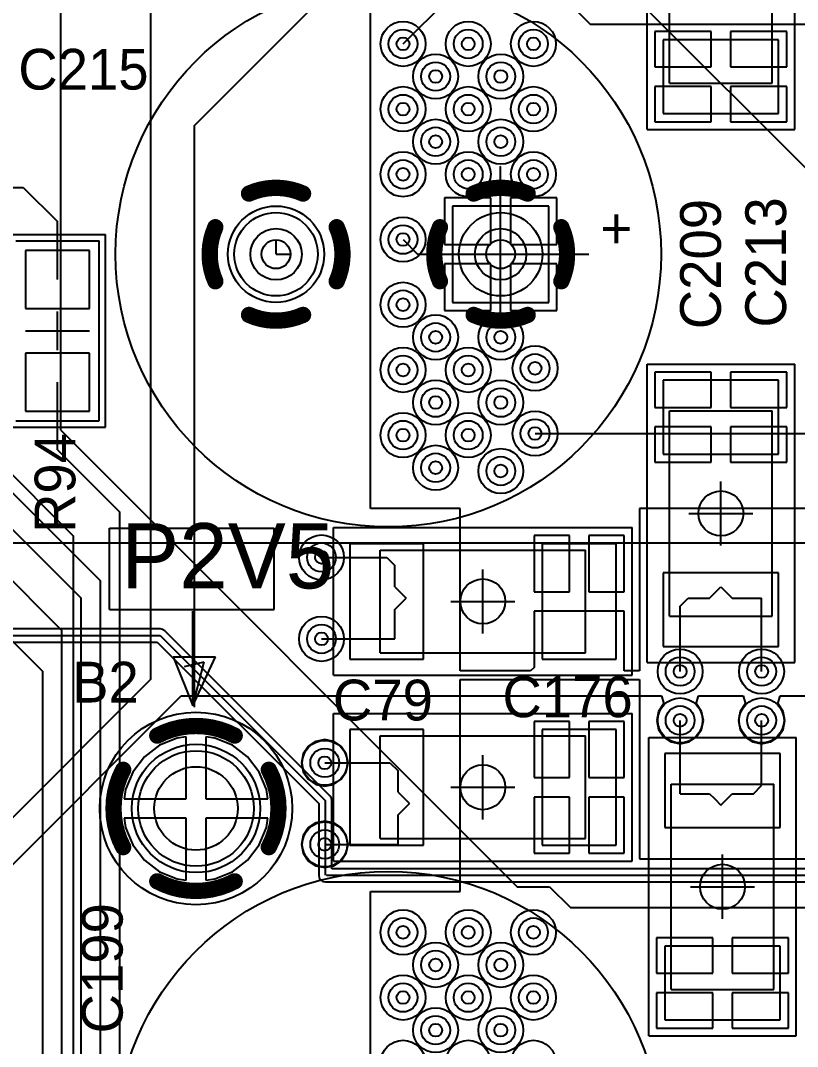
# Model space of a CAD drawing. Extents: x 28 to 300, y 18 to 330.
# Drawn here: x 204.05 to 216.16, y 137 to 152.99 of the extents above; entities that cross this region are included whole.
import ezdxf

# ---------------------------------------------------------------- set-up
doc = ezdxf.new("R2010")
doc.units = 0
for name, color, linetype in [('BOTTOMLAYER', 5, 'CONTINUOUS'), ('BOTTOMSOLDER', 6, 'CONTINUOUS'), ('DRILLDRAWING', 1, 'CONTINUOUS'), ('INTERNALPLANE1', 76, 'CONTINUOUS'), ('INTERNALPLANE6', 136, 'CONTINUOUS'), ('MECHANICAL14', 56, 'CONTINUOUS'), ('MECHANICAL15', 56, 'CONTINUOUS'), ('MECHANICAL16', 56, 'CONTINUOUS'), ('MECHANICAL8', 56, 'CONTINUOUS'), ('MIDLAYER1', 16, 'CONTINUOUS'), ('MIDLAYER3', 90, 'CONTINUOUS'), ('MULTILAYER', 9, 'CONTINUOUS'), ('PADHOLELAYER', 156, 'CONTINUOUS'), ('TOPLAYER', 1, 'CONTINUOUS'), ('TOPOVERLAY', 2, 'CONTINUOUS'), ('TOPPASTE', 8, 'CONTINUOUS'), ('TOPSOLDER', 216, 'CONTINUOUS'), ('VIAHOLELAYER', 16, 'CONTINUOUS')]:
    doc.layers.add(name, color=color, linetype=linetype)

msp = doc.modelspace()

# ---------------------------------------------------------------- linework, layer by layer
at = {"layer": 'BOTTOMLAYER'}
for p, q in [((204.681, 146.604), (204.681, 155.976)), ((212.25, 154.725), (217.3, 149.675)), ((212.286, 150.097), (210.786, 150.097)), ((210.786, 150.097), (210.786, 148.597)), ((212.286, 148.597), (212.286, 150.097)), ((210.786, 148.597), (212.286, 148.597)), ((204.681, 146.604), (211.793, 139.492)), ((212.072, 146.553), (218.216, 146.553)), ((203.674, 146.16), (204.875, 144.959)), ((204.875, 144.959), (204.875, 132.798)), ((211.793, 139.492), (212.298, 139.492)), ((212.298, 139.492), (212.623, 139.167)), ((212.623, 139.167), (217.216, 139.167))]:
    msp.add_line(p, q, dxfattribs=at)
for centre, radius in [((210.015, 152.624), 0.225), ((211.031, 152.624), 0.225), ((212.047, 152.624), 0.225), ((210.523, 152.116), 0.225), ((211.539, 152.116), 0.225), ((210.015, 151.608), 0.225), ((211.031, 151.608), 0.225), ((212.047, 151.608), 0.225), ((210.523, 151.1), 0.225), ((211.539, 151.1), 0.225), ((210.015, 150.592), 0.225), ((211.031, 150.592), 0.225), ((212.047, 150.592), 0.225), ((208.036, 149.347), 0.75), ((210.015, 149.576), 0.225), ((210.015, 148.56), 0.225), ((210.523, 148.052), 0.225), ((211.539, 148.052), 0.225), ((210.015, 147.544), 0.225), ((211.031, 147.544), 0.225), ((212.072, 147.569), 0.225), ((210.523, 147.036), 0.225), ((211.539, 147.036), 0.225), ((210.015, 146.528), 0.225), ((211.031, 146.528), 0.225), ((212.072, 146.553), 0.225), ((210.523, 146.02), 0.225), ((211.539, 145.969), 0.225), ((208.745, 144.623), 0.225), ((208.745, 143.353), 0.225), ((214.333, 142.845), 0.225), ((215.603, 142.845), 0.225), ((214.333, 142.083), 0.225), ((215.603, 142.083), 0.225), ((206.789, 140.711), 1), ((208.796, 141.422), 0.225), ((208.796, 140.152), 0.225), ((210.015, 138.781), 0.225), ((211.031, 138.781), 0.225), ((212.047, 138.781), 0.225), ((210.523, 138.273), 0.225), ((211.539, 138.273), 0.225), ((210.015, 137.765), 0.225), ((211.031, 137.765), 0.225), ((212.047, 137.765), 0.225), ((210.523, 137.257), 0.225), ((211.539, 137.257), 0.225)]:
    msp.add_circle(centre, radius, dxfattribs=at)
at = {"layer": 'BOTTOMSOLDER'}
for p, q in [((212.286, 150.097), (210.786, 150.097)), ((210.786, 150.097), (210.786, 148.597)), ((212.286, 148.597), (212.286, 150.097)), ((210.786, 148.597), (212.286, 148.597))]:
    msp.add_line(p, q, dxfattribs=at)
for centre, radius in [((208.036, 149.347), 0.75), ((206.789, 140.711), 1)]:
    msp.add_circle(centre, radius, dxfattribs=at)
at = {"layer": 'DRILLDRAWING'}
for centre, radius in [((210.015, 152.624), 0.1), ((211.031, 152.624), 0.1), ((212.047, 152.624), 0.1), ((210.523, 152.116), 0.1), ((211.539, 152.116), 0.1), ((210.015, 151.608), 0.1), ((211.031, 151.608), 0.1), ((212.047, 151.608), 0.1), ((210.523, 151.1), 0.1), ((211.539, 151.1), 0.1), ((210.015, 150.592), 0.1), ((211.031, 150.592), 0.1), ((212.047, 150.592), 0.1), ((208.036, 149.347), 0.4), ((210.015, 149.576), 0.1), ((211.536, 149.347), 0.4), ((210.015, 148.56), 0.1), ((210.523, 148.052), 0.1), ((211.539, 148.052), 0.1), ((210.015, 147.544), 0.1), ((211.031, 147.544), 0.1), ((212.072, 147.569), 0.1), ((210.523, 147.036), 0.1), ((211.539, 147.036), 0.1), ((210.015, 146.528), 0.1), ((211.031, 146.528), 0.1), ((212.072, 146.553), 0.1), ((210.523, 146.02), 0.1), ((211.539, 145.969), 0.1), ((208.745, 144.623), 0.1), ((208.745, 143.353), 0.1), ((214.333, 142.845), 0.1), ((215.603, 142.845), 0.1), ((214.333, 142.083), 0.1), ((215.603, 142.083), 0.1), ((208.796, 141.422), 0.1), ((206.789, 140.711), 0.65), ((208.796, 140.152), 0.1), ((210.015, 138.781), 0.1), ((211.031, 138.781), 0.1), ((212.047, 138.781), 0.1), ((210.523, 138.273), 0.1), ((211.539, 138.273), 0.1), ((210.015, 137.765), 0.1), ((211.031, 137.765), 0.1), ((212.047, 137.765), 0.1), ((210.523, 137.257), 0.1), ((211.539, 137.257), 0.1)]:
    msp.add_circle(centre, radius, dxfattribs=at)
at = {"layer": 'INTERNALPLANE1'}
for p, q in [((203.826, 143.404), (206.229, 143.404)), ((206.229, 143.508), (203.869, 143.508)), ((206.269, 143.5), (206.229, 143.508)), ((206.229, 143.508), (206.229, 143.508)), ((206.229, 143.404), (208.805, 140.829)), ((206.303, 143.477), (206.269, 143.5)), ((208.878, 140.902), (206.303, 143.477)), ((203.826, 143.301), (206.186, 143.301)), ((206.186, 143.301), (208.701, 140.786)), ((208.889, 140.885), (208.878, 140.902)), ((208.878, 140.902), (208.878, 140.902)), ((208.9, 140.869), (208.889, 140.885)), ((208.908, 140.829), (208.9, 140.869)), ((208.701, 140.786), (208.701, 139.67)), ((208.805, 139.67), (208.805, 140.829)), ((208.908, 139.773), (208.908, 140.829)), ((208.908, 140.829), (208.908, 140.829)), ((225.306, 139.773), (208.908, 139.773)), ((208.701, 139.67), (208.709, 139.631)), ((208.709, 139.631), (208.731, 139.597)), ((208.731, 139.597), (208.765, 139.575)), ((208.765, 139.575), (208.805, 139.567)), ((208.805, 139.567), (208.811, 139.568)), ((208.811, 139.568), (208.821, 139.566)), ((208.821, 139.67), (225.306, 139.67)), ((208.821, 139.566), (225.202, 139.566))]:
    msp.add_line(p, q, dxfattribs=at)
at = {"layer": 'INTERNALPLANE1', "const_width": 0.254}
for points in [[(211.115, 150.292, -0.212557), (211.957, 150.292)], [(210.591, 148.926, -0.212557), (210.591, 149.768)], [(212.482, 149.768, -0.212557), (212.482, 148.926)], [(211.957, 148.401, -0.212557), (211.115, 148.401)], [(206.186, 141.846, -0.249328), (207.392, 141.846)], [(205.654, 140.108, -0.249328), (205.654, 141.314)], [(207.924, 141.314, -0.249328), (207.924, 140.108)], [(207.392, 139.576, -0.249328), (206.186, 139.576)]]:
    msp.add_lwpolyline(points, format="xyb", dxfattribs=at)
at = {"layer": 'INTERNALPLANE1', "const_width": 0.127}
for points in [[(211.052, 150.292, 1), (211.179, 150.292, 1)], [(211.894, 150.292, 1), (212.021, 150.292, 1)], [(210.527, 149.768, 1), (210.654, 149.768, 1)], [(212.418, 149.768, 1), (212.545, 149.768, 1)], [(210.527, 148.926, 1), (210.654, 148.926, 1)], [(212.418, 148.926, 1), (212.545, 148.926, 1)], [(211.052, 148.401, 1), (211.179, 148.401, 1)], [(211.894, 148.401, 1), (212.021, 148.401, 1)], [(206.122, 141.846, 1), (206.249, 141.846, 1)], [(207.329, 141.846, 1), (207.456, 141.846, 1)], [(205.591, 141.314, 1), (205.718, 141.314, 1)], [(207.86, 141.314, 1), (207.987, 141.314, 1)], [(205.591, 140.108, 1), (205.718, 140.108, 1)], [(207.86, 140.108, 1), (207.987, 140.108, 1)], [(206.122, 139.576, 1), (206.249, 139.576, 1)], [(207.329, 139.576, 1), (207.456, 139.576, 1)]]:
    msp.add_lwpolyline(points, format="xyb", close=True, dxfattribs=at)
at = {"layer": 'INTERNALPLANE1'}
for centre, radius in [((208.036, 149.347), 0.65), ((208.745, 144.623), 0.35), ((208.745, 143.353), 0.35), ((214.333, 142.845), 0.35), ((215.603, 142.845), 0.35), ((214.333, 142.083), 0.35), ((215.603, 142.083), 0.35), ((208.796, 141.422), 0.35), ((208.796, 140.152), 0.35)]:
    msp.add_circle(centre, radius, dxfattribs=at)
at = {"layer": 'INTERNALPLANE6', "const_width": 0.254}
for points in [[(207.615, 150.292, -0.212557), (208.457, 150.292)], [(207.091, 148.926, -0.212557), (207.091, 149.768)], [(208.982, 149.768, -0.212557), (208.982, 148.926)], [(208.457, 148.401, -0.212557), (207.615, 148.401)]]:
    msp.add_lwpolyline(points, format="xyb", dxfattribs=at)
at = {"layer": 'INTERNALPLANE6', "const_width": 0.127}
for points in [[(207.552, 150.292, 1), (207.679, 150.292, 1)], [(208.394, 150.292, 1), (208.521, 150.292, 1)], [(207.027, 149.768, 1), (207.154, 149.768, 1)], [(208.918, 149.768, 1), (209.045, 149.768, 1)], [(207.027, 148.926, 1), (207.154, 148.926, 1)], [(208.918, 148.926, 1), (209.045, 148.926, 1)], [(207.552, 148.401, 1), (207.679, 148.401, 1)], [(208.394, 148.401, 1), (208.521, 148.401, 1)]]:
    msp.add_lwpolyline(points, format="xyb", close=True, dxfattribs=at)
at = {"layer": 'INTERNALPLANE6'}
for centre, radius in [((210.015, 152.624), 0.35), ((211.031, 152.624), 0.35), ((212.047, 152.624), 0.35), ((210.523, 152.116), 0.35), ((211.539, 152.116), 0.35), ((210.015, 151.608), 0.35), ((211.031, 151.608), 0.35), ((212.047, 151.608), 0.35), ((210.523, 151.1), 0.35), ((211.539, 151.1), 0.35), ((210.015, 150.592), 0.35), ((211.031, 150.592), 0.35), ((212.047, 150.592), 0.35), ((211.536, 149.347), 0.65), ((210.015, 149.576), 0.35), ((210.015, 148.56), 0.35), ((210.523, 148.052), 0.35), ((211.539, 148.052), 0.35), ((210.015, 147.544), 0.35), ((211.031, 147.544), 0.35), ((212.072, 147.569), 0.35), ((210.523, 147.036), 0.35), ((211.539, 147.036), 0.35), ((210.015, 146.528), 0.35), ((211.031, 146.528), 0.35), ((212.072, 146.553), 0.35), ((210.523, 146.02), 0.35), ((211.539, 145.969), 0.35), ((206.789, 140.711), 0.9), ((210.015, 138.781), 0.35), ((211.031, 138.781), 0.35), ((212.047, 138.781), 0.35), ((210.523, 138.273), 0.35), ((211.539, 138.273), 0.35), ((210.015, 137.765), 0.35), ((211.031, 137.765), 0.35), ((212.047, 137.765), 0.35), ((210.523, 137.257), 0.35), ((211.539, 137.257), 0.35), ((210.015, 136.749), 0.35), ((211.031, 136.749), 0.35), ((212.047, 136.749), 0.35)]:
    msp.add_circle(centre, radius, dxfattribs=at)
at = {"layer": 'MECHANICAL14'}
for p, q in [((214.168, 152.014), (214.168, 155.214)), ((215.768, 152.014), (215.768, 155.214)), ((214.168, 152.014), (215.768, 152.014)), ((203.98, 149.553), (205.28, 149.553)), ((205.28, 146.753), (205.28, 149.553)), ((203.98, 146.753), (205.28, 146.753)), ((214.168, 146.908), (215.768, 146.908)), ((214.168, 143.708), (214.168, 146.908)), ((215.768, 143.708), (215.768, 146.908)), ((209.659, 143.137), (209.659, 144.737)), ((209.659, 144.737), (212.859, 144.737)), ((212.859, 143.137), (212.859, 144.737)), ((214.168, 143.708), (215.768, 143.708)), ((209.659, 143.137), (212.859, 143.137)), ((209.659, 141.841), (212.859, 141.841)), ((209.659, 140.241), (209.659, 141.841)), ((212.859, 140.241), (212.859, 141.841)), ((214.193, 137.892), (214.193, 141.092)), ((214.193, 141.092), (215.793, 141.092)), ((215.793, 137.892), (215.793, 141.092)), ((209.659, 140.241), (212.859, 140.241)), ((214.193, 137.892), (215.793, 137.892))]:
    msp.add_line(p, q, dxfattribs=at)
for centre, radius in [((209.786, 149.347), 4.25), ((206.789, 140.711), 1.5), ((209.786, 135.479), 4.25)]:
    msp.add_circle(centre, radius, dxfattribs=at)
at = {"layer": 'MECHANICAL15'}
for p, q in [((213.818, 151.289), (213.818, 155.939)), ((216.118, 151.289), (216.118, 155.939)), ((213.818, 151.289), (216.118, 151.289)), ((203.88, 149.653), (205.38, 149.653)), ((205.38, 146.653), (205.38, 149.653)), ((204.63, 147.853), (204.63, 148.453)), ((204.33, 148.153), (204.93, 148.153)), ((213.818, 147.633), (216.118, 147.633)), ((213.818, 142.983), (213.818, 147.633)), ((216.118, 142.983), (216.118, 147.633)), ((203.88, 146.653), (205.38, 146.653)), ((214.968, 144.808), (214.968, 145.808)), ((214.468, 145.308), (215.468, 145.308)), ((213.818, 142.983), (216.118, 142.983)), ((208.934, 142.191), (213.584, 142.191)), ((208.934, 139.891), (208.934, 142.191)), ((213.584, 139.891), (213.584, 142.191)), ((213.843, 137.167), (213.843, 141.817)), ((213.843, 141.817), (216.143, 141.817)), ((216.143, 137.167), (216.143, 141.817)), ((211.259, 140.541), (211.259, 141.541)), ((210.759, 141.041), (211.759, 141.041)), ((208.934, 139.891), (213.584, 139.891)), ((214.993, 138.992), (214.993, 139.992)), ((214.493, 139.492), (215.493, 139.492)), ((213.843, 137.167), (216.143, 137.167))]:
    msp.add_line(p, q, dxfattribs=at)
for centre in [(214.968, 145.308), (211.259, 141.041), (214.993, 139.492)]:
    msp.add_circle(centre, 0.35, dxfattribs=at)
at = {"layer": 'MECHANICAL16'}
for p, q in [((208.934, 142.787), (208.934, 145.087)), ((208.934, 145.087), (213.584, 145.087)), ((213.584, 142.787), (213.584, 145.087)), ((211.259, 143.437), (211.259, 144.437)), ((210.759, 143.937), (211.759, 143.937)), ((208.934, 142.787), (213.584, 142.787))]:
    msp.add_line(p, q, dxfattribs=at)
msp.add_circle((211.259, 143.937), 0.35, dxfattribs=at)
at = {"layer": 'MECHANICAL8'}
for p, q in [((208.036, 149.347), (208.036, 149.572)), ((211.536, 149.347), (211.536, 149.572)), ((208.036, 149.347), (208.261, 149.347)), ((211.536, 149.347), (211.761, 149.347)), ((160.025, 144.85), (238.77, 144.85))]:
    msp.add_line(p, q, dxfattribs=at)
for centre in [(208.036, 149.347), (211.536, 149.347)]:
    msp.add_circle(centre, 0.225, dxfattribs=at)
at = {"layer": 'MIDLAYER1'}
for p, q in [((212.286, 150.097), (210.786, 150.097)), ((210.786, 150.097), (210.786, 148.597)), ((212.286, 148.597), (212.286, 150.097)), ((210.786, 148.597), (212.286, 148.597))]:
    msp.add_line(p, q, dxfattribs=at)
for centre, radius in [((210.015, 152.624), 0.225), ((211.031, 152.624), 0.225), ((212.047, 152.624), 0.225), ((210.523, 152.116), 0.225), ((211.539, 152.116), 0.225), ((210.015, 151.608), 0.225), ((211.031, 151.608), 0.225), ((212.047, 151.608), 0.225), ((210.523, 151.1), 0.225), ((211.539, 151.1), 0.225), ((210.015, 150.592), 0.225), ((211.031, 150.592), 0.225), ((212.047, 150.592), 0.225), ((208.036, 149.347), 0.75), ((210.015, 149.576), 0.225), ((210.015, 148.56), 0.225), ((210.523, 148.052), 0.225), ((211.539, 148.052), 0.225), ((210.015, 147.544), 0.225), ((211.031, 147.544), 0.225), ((212.072, 147.569), 0.225), ((210.523, 147.036), 0.225), ((211.539, 147.036), 0.225), ((210.015, 146.528), 0.225), ((211.031, 146.528), 0.225), ((212.072, 146.553), 0.225), ((210.523, 146.02), 0.225), ((211.539, 145.969), 0.225), ((208.745, 144.623), 0.225), ((208.745, 143.353), 0.225), ((214.333, 142.845), 0.225), ((215.603, 142.845), 0.225), ((214.333, 142.083), 0.225), ((215.603, 142.083), 0.225), ((206.789, 140.711), 1), ((208.796, 141.422), 0.225), ((208.796, 140.152), 0.225), ((210.015, 138.781), 0.225), ((211.031, 138.781), 0.225), ((212.047, 138.781), 0.225), ((210.523, 138.273), 0.225), ((211.539, 138.273), 0.225), ((210.015, 137.765), 0.225), ((211.031, 137.765), 0.225), ((212.047, 137.765), 0.225), ((210.523, 137.257), 0.225), ((211.539, 137.257), 0.225)]:
    msp.add_circle(centre, radius, dxfattribs=at)
at = {"layer": 'MIDLAYER3'}
for p, q in [((206.764, 151.354), (209.481, 154.071)), ((206.078, 153.483), (206.078, 142.718)), ((210.015, 152.624), (210.701, 153.309)), ((212.555, 153.309), (212.931, 152.933)), ((212.931, 152.933), (241.198, 152.933)), ((206.764, 142.291), (206.764, 151.354)), ((212.286, 150.097), (210.786, 150.097)), ((210.786, 150.097), (210.786, 148.597)), ((212.286, 148.597), (212.286, 150.097)), ((210.786, 148.597), (212.286, 148.597)), ((206.078, 142.718), (199.22, 135.86)), ((199.737, 135.64), (206.56, 142.464)), ((206.56, 142.464), (214.044, 142.464)), ((214.044, 142.464), (214.081, 142.342)), ((214.585, 142.342), (214.621, 142.464)), ((214.621, 142.464), (215.314, 142.464)), ((215.314, 142.464), (215.351, 142.342)), ((215.855, 142.342), (215.891, 142.464)), ((215.891, 142.464), (216.457, 142.464)), ((214.076, 142.339), (213.998, 142.221)), ((214.081, 142.342), (214.076, 142.339)), ((214.589, 142.339), (214.585, 142.342)), ((214.668, 142.221), (214.589, 142.339)), ((215.346, 142.339), (215.268, 142.221)), ((215.351, 142.342), (215.346, 142.339)), ((215.859, 142.339), (215.855, 142.342)), ((215.938, 142.221), (215.859, 142.339)), ((213.998, 142.221), (213.97, 142.083)), ((214.695, 142.083), (214.668, 142.221)), ((215.268, 142.221), (215.24, 142.083)), ((215.965, 142.083), (215.938, 142.221)), ((213.97, 142.083), (213.998, 141.944)), ((214.668, 141.944), (214.695, 142.083)), ((215.24, 142.083), (215.268, 141.944)), ((215.938, 141.944), (215.965, 142.083)), ((206.495, 141.809), (206.221, 141.695)), ((206.637, 141.828), (206.495, 141.809)), ((206.637, 140.863), (206.637, 141.828)), ((207.083, 141.809), (206.941, 141.828)), ((206.941, 141.828), (206.941, 140.863)), ((207.357, 141.695), (207.083, 141.809)), ((213.998, 141.944), (214.076, 141.826)), ((214.076, 141.826), (214.194, 141.748)), ((214.472, 141.748), (214.589, 141.826)), ((214.589, 141.826), (214.668, 141.944)), ((215.268, 141.944), (215.346, 141.826)), ((215.346, 141.826), (215.464, 141.748)), ((215.742, 141.748), (215.859, 141.826)), ((215.859, 141.826), (215.938, 141.944)), ((206.221, 141.695), (205.985, 141.515)), ((207.593, 141.515), (207.357, 141.695)), ((208.539, 141.678), (208.461, 141.561)), ((208.657, 141.757), (208.539, 141.678)), ((208.796, 141.785), (208.657, 141.757)), ((208.934, 141.757), (208.796, 141.785)), ((209.052, 141.678), (208.934, 141.757)), ((209.131, 141.561), (209.052, 141.678)), ((214.194, 141.748), (214.333, 141.72)), ((214.333, 141.72), (214.472, 141.748)), ((215.464, 141.748), (215.603, 141.72)), ((215.603, 141.72), (215.742, 141.748)), ((205.985, 141.515), (205.805, 141.279)), ((207.773, 141.279), (207.593, 141.515)), ((208.461, 141.561), (208.433, 141.422)), ((209.158, 141.422), (209.131, 141.561)), ((208.433, 141.422), (208.461, 141.283)), ((209.131, 141.283), (209.158, 141.422)), ((205.805, 141.279), (205.691, 141.005)), ((207.887, 141.005), (207.773, 141.279)), ((208.461, 141.283), (208.539, 141.166)), ((208.539, 141.166), (208.657, 141.087)), ((208.934, 141.087), (209.052, 141.166)), ((209.052, 141.166), (209.131, 141.283)), ((205.691, 141.005), (205.672, 140.863)), ((207.906, 140.863), (207.887, 141.005)), ((208.657, 141.087), (208.796, 141.06)), ((208.796, 141.06), (208.934, 141.087)), ((205.672, 140.863), (206.637, 140.863)), ((206.941, 140.863), (207.906, 140.863)), ((206.637, 140.559), (205.672, 140.559)), ((205.672, 140.559), (205.691, 140.417)), ((206.637, 139.594), (206.637, 140.559)), ((207.906, 140.559), (206.941, 140.559)), ((206.941, 140.559), (206.941, 139.594)), ((207.887, 140.417), (207.906, 140.559)), ((205.691, 140.417), (205.805, 140.143)), ((207.773, 140.143), (207.887, 140.417)), ((208.539, 140.408), (208.461, 140.291)), ((208.657, 140.487), (208.539, 140.408)), ((208.796, 140.515), (208.657, 140.487)), ((208.934, 140.487), (208.796, 140.515)), ((209.052, 140.408), (208.934, 140.487)), ((209.131, 140.291), (209.052, 140.408)), ((208.461, 140.291), (208.433, 140.152)), ((209.158, 140.152), (209.131, 140.291)), ((205.805, 140.143), (205.985, 139.907)), ((207.593, 139.907), (207.773, 140.143)), ((208.433, 140.152), (208.461, 140.013)), ((209.131, 140.013), (209.158, 140.152)), ((205.985, 139.907), (206.221, 139.726)), ((207.357, 139.726), (207.593, 139.907)), ((208.461, 140.013), (208.539, 139.896)), ((208.539, 139.896), (208.657, 139.817)), ((208.934, 139.817), (209.052, 139.896)), ((209.052, 139.896), (209.131, 140.013)), ((206.221, 139.726), (206.495, 139.613)), ((207.083, 139.613), (207.357, 139.726)), ((208.657, 139.817), (208.796, 139.79)), ((208.796, 139.79), (208.934, 139.817)), ((206.495, 139.613), (206.637, 139.594)), ((206.941, 139.594), (207.083, 139.613))]:
    msp.add_line(p, q, dxfattribs=at)
for centre, radius in [((210.015, 152.624), 0.225), ((211.031, 152.624), 0.225), ((212.047, 152.624), 0.225), ((210.523, 152.116), 0.225), ((211.539, 152.116), 0.225), ((210.015, 151.608), 0.225), ((211.031, 151.608), 0.225), ((212.047, 151.608), 0.225), ((210.523, 151.1), 0.225), ((211.539, 151.1), 0.225), ((210.015, 150.592), 0.225), ((211.031, 150.592), 0.225), ((212.047, 150.592), 0.225), ((208.036, 149.347), 0.75), ((210.015, 149.576), 0.225), ((210.015, 148.56), 0.225), ((210.523, 148.052), 0.225), ((211.539, 148.052), 0.225), ((210.015, 147.544), 0.225), ((211.031, 147.544), 0.225), ((212.072, 147.569), 0.225), ((210.523, 147.036), 0.225), ((211.539, 147.036), 0.225), ((210.015, 146.528), 0.225), ((211.031, 146.528), 0.225), ((212.072, 146.553), 0.225), ((210.523, 146.02), 0.225), ((211.539, 145.969), 0.225), ((208.745, 144.623), 0.225), ((208.745, 143.353), 0.225), ((214.333, 142.845), 0.225), ((215.603, 142.845), 0.225), ((214.333, 142.083), 0.225), ((215.603, 142.083), 0.225), ((206.789, 140.711), 1), ((208.796, 141.422), 0.225), ((208.796, 140.152), 0.225), ((210.015, 138.781), 0.225), ((211.031, 138.781), 0.225), ((212.047, 138.781), 0.225), ((210.523, 138.273), 0.225), ((211.539, 138.273), 0.225), ((210.015, 137.765), 0.225), ((211.031, 137.765), 0.225), ((212.047, 137.765), 0.225), ((210.523, 137.257), 0.225), ((211.539, 137.257), 0.225)]:
    msp.add_circle(centre, radius, dxfattribs=at)
at = {"layer": 'MULTILAYER'}
for p, q in [((212.286, 150.097), (210.786, 150.097)), ((210.786, 150.097), (210.786, 148.597)), ((212.286, 148.597), (212.286, 150.097)), ((210.786, 148.597), (212.286, 148.597))]:
    msp.add_line(p, q, dxfattribs=at)
for centre, radius in [((210.015, 152.624), 0.225), ((211.031, 152.624), 0.225), ((212.047, 152.624), 0.225), ((210.523, 152.116), 0.225), ((211.539, 152.116), 0.225), ((210.015, 151.608), 0.225), ((211.031, 151.608), 0.225), ((212.047, 151.608), 0.225), ((210.523, 151.1), 0.225), ((211.539, 151.1), 0.225), ((210.015, 150.592), 0.225), ((211.031, 150.592), 0.225), ((212.047, 150.592), 0.225), ((208.036, 149.347), 0.75), ((210.015, 149.576), 0.225), ((210.015, 148.56), 0.225), ((210.523, 148.052), 0.225), ((211.539, 148.052), 0.225), ((210.015, 147.544), 0.225), ((211.031, 147.544), 0.225), ((212.072, 147.569), 0.225), ((210.523, 147.036), 0.225), ((211.539, 147.036), 0.225), ((210.015, 146.528), 0.225), ((211.031, 146.528), 0.225), ((212.072, 146.553), 0.225), ((210.523, 146.02), 0.225), ((211.539, 145.969), 0.225), ((208.745, 144.623), 0.225), ((208.745, 143.353), 0.225), ((214.333, 142.845), 0.225), ((215.603, 142.845), 0.225), ((214.333, 142.083), 0.225), ((215.603, 142.083), 0.225), ((206.789, 140.711), 1), ((208.796, 141.422), 0.225), ((208.796, 140.152), 0.225), ((210.015, 138.781), 0.225), ((211.031, 138.781), 0.225), ((212.047, 138.781), 0.225), ((210.523, 138.273), 0.225), ((211.539, 138.273), 0.225), ((210.015, 137.765), 0.225), ((211.031, 137.765), 0.225), ((212.047, 137.765), 0.225), ((210.523, 137.257), 0.225), ((211.539, 137.257), 0.225)]:
    msp.add_circle(centre, radius, dxfattribs=at)
at = {"layer": 'PADHOLELAYER'}
for centre, radius in [((208.036, 149.347), 0.4), ((211.536, 149.347), 0.4), ((206.789, 140.711), 0.65)]:
    msp.add_circle(centre, radius, dxfattribs=at)
at = {"layer": 'TOPLAYER'}
for p, q in [((209.507, 145.385), (209.507, 153.132)), ((214.815, 152.816), (213.941, 152.816)), ((213.941, 152.816), (213.941, 152.267)), ((214.068, 152.689), (214.068, 151.539)), ((215.868, 152.689), (214.068, 152.689)), ((214.815, 152.267), (214.815, 152.816)), ((215.995, 152.816), (215.12, 152.816)), ((215.12, 152.816), (215.12, 152.267)), ((215.868, 151.539), (215.868, 152.689)), ((215.995, 152.267), (215.995, 152.816)), ((213.941, 152.267), (214.815, 152.267)), ((215.12, 152.267), (215.995, 152.267)), ((214.815, 151.962), (213.941, 151.962)), ((213.941, 151.962), (213.941, 151.412)), ((214.815, 151.412), (214.815, 151.962)), ((215.995, 151.962), (215.12, 151.962)), ((215.12, 151.962), (215.12, 151.412)), ((215.995, 151.412), (215.995, 151.962)), ((213.941, 151.412), (214.815, 151.412)), ((214.068, 151.539), (215.868, 151.539)), ((215.12, 151.412), (215.995, 151.412)), ((211.536, 150.716), (211.539, 150.719)), ((211.536, 150.592), (211.536, 150.716)), ((211.536, 149.347), (211.536, 150.592)), ((203.131, 150.388), (204.097, 150.388)), ((204.097, 150.388), (204.63, 149.855)), ((211.384, 150.224), (210.659, 150.224)), ((210.659, 150.224), (210.659, 149.499)), ((211.384, 149.499), (211.384, 150.224)), ((212.413, 150.224), (211.689, 150.224)), ((211.689, 150.224), (211.689, 149.499)), ((212.413, 149.499), (212.413, 150.224)), ((212.286, 150.097), (210.786, 150.097)), ((210.786, 150.097), (210.786, 148.597)), ((212.286, 148.597), (212.286, 150.097)), ((204.63, 148.953), (204.63, 149.855)), ((210.015, 149.576), (210.243, 149.347)), ((210.659, 149.499), (211.384, 149.499)), ((211.689, 149.499), (212.413, 149.499)), ((205.13, 149.403), (204.13, 149.403)), ((204.13, 149.403), (204.13, 148.503)), ((205.13, 148.503), (205.13, 149.403)), ((210.243, 149.347), (211.536, 149.347)), ((211.536, 148.43), (211.536, 149.347)), ((211.536, 149.347), (212.91, 149.347)), ((211.384, 149.195), (210.659, 149.195)), ((210.659, 149.195), (210.659, 148.47)), ((211.384, 148.47), (211.384, 149.195)), ((212.413, 149.195), (211.689, 149.195)), ((211.689, 149.195), (211.689, 148.47)), ((212.413, 148.47), (212.413, 149.195)), ((210.786, 148.597), (212.286, 148.597)), ((204.13, 148.503), (205.13, 148.503)), ((210.659, 148.47), (211.384, 148.47)), ((211.689, 148.47), (212.413, 148.47)), ((205.13, 147.803), (204.13, 147.803)), ((204.13, 147.803), (204.13, 146.903)), ((205.13, 146.903), (205.13, 147.803)), ((214.815, 147.51), (213.941, 147.51)), ((213.941, 147.51), (213.941, 146.961)), ((214.815, 146.961), (214.815, 147.51)), ((215.995, 147.51), (215.12, 147.51)), ((215.12, 147.51), (215.12, 146.961)), ((215.995, 146.961), (215.995, 147.51)), ((201.633, 147.353), (205, 143.986)), ((204.63, 146.3), (204.63, 147.353)), ((215.868, 147.383), (214.068, 147.383)), ((214.068, 147.383), (214.068, 146.233)), ((215.868, 146.233), (215.868, 147.383)), ((213.941, 146.961), (214.815, 146.961)), ((215.12, 146.961), (215.995, 146.961)), ((204.13, 146.903), (205.13, 146.903)), ((214.815, 146.656), (213.941, 146.656)), ((213.941, 146.656), (213.941, 146.106)), ((214.815, 146.106), (214.815, 146.656)), ((215.995, 146.656), (215.12, 146.656)), ((215.12, 146.656), (215.12, 146.106)), ((215.995, 146.106), (215.995, 146.656)), ((201.836, 146.35), (204.7, 143.486)), ((203.131, 146.426), (205.3, 144.257)), ((204.63, 146.3), (205.6, 145.33)), ((214.068, 146.233), (215.868, 146.233)), ((213.941, 146.106), (214.815, 146.106)), ((215.12, 146.106), (215.995, 146.106)), ((205.6, 128.448), (205.6, 145.33)), ((210.904, 145.385), (209.507, 145.385)), ((210.904, 142.855), (210.904, 145.385)), ((223.985, 145.385), (213.698, 145.385)), ((213.698, 145.385), (213.698, 142.855)), ((202.242, 145.004), (204.4, 142.846)), ((210.334, 144.837), (209.184, 144.837)), ((209.184, 144.837), (209.184, 143.037)), ((210.334, 143.037), (210.334, 144.837)), ((212.607, 144.964), (212.057, 144.964)), ((212.057, 144.964), (212.057, 144.089)), ((213.334, 144.837), (212.184, 144.837)), ((212.184, 144.837), (212.184, 143.037)), ((212.607, 144.089), (212.607, 144.964)), ((213.461, 144.964), (212.912, 144.964)), ((212.912, 144.964), (212.912, 144.089)), ((213.334, 143.037), (213.334, 144.837)), ((213.461, 144.089), (213.461, 144.964)), ((208.745, 144.623), (209.759, 144.623)), ((209.759, 144.623), (209.761, 144.623)), ((209.761, 144.623), (209.888, 144.496)), ((209.888, 144.164), (209.888, 144.496)), ((215.868, 144.383), (214.068, 144.383)), ((214.068, 144.383), (214.068, 143.233)), ((215.868, 143.233), (215.868, 144.383)), ((205.3, 128.7), (205.3, 144.257)), ((209.888, 144.164), (209.937, 144.115)), ((209.937, 144.115), (210.064, 143.988)), ((212.057, 144.089), (212.607, 144.089)), ((212.912, 144.089), (213.461, 144.089)), ((214.791, 143.988), (214.968, 144.164)), ((214.968, 144.164), (215.144, 143.988)), ((205, 128.9), (205, 143.986)), ((209.888, 143.811), (210.064, 143.988)), ((214.333, 143.861), (214.46, 143.988)), ((214.46, 143.988), (214.791, 143.988)), ((215.144, 143.988), (215.603, 143.988)), ((215.603, 143.808), (215.603, 143.988)), ((209.888, 143.353), (209.888, 143.811)), ((213.461, 143.784), (212.057, 143.784)), ((212.057, 143.784), (212.057, 142.945)), ((213.461, 142.945), (213.461, 143.784)), ((214.333, 143.808), (214.333, 143.861)), ((214.333, 142.845), (214.333, 143.808)), ((215.603, 142.845), (215.603, 143.808)), ((204.7, 129.1), (204.7, 143.486)), ((208.745, 143.353), (209.759, 143.353)), ((209.759, 143.353), (209.888, 143.353)), ((214.068, 143.233), (215.868, 143.233)), ((209.184, 143.037), (210.334, 143.037)), ((212.057, 142.945), (212.057, 142.945)), ((212.057, 142.945), (212.057, 142.945)), ((212.057, 142.945), (212.057, 142.91)), ((212.184, 143.037), (213.334, 143.037)), ((213.461, 142.91), (213.461, 142.945)), ((213.461, 142.945), (213.461, 142.945)), ((213.461, 142.945), (213.461, 142.945)), ((213.461, 142.945), (213.461, 142.945)), ((213.461, 142.945), (213.461, 142.945)), ((213.461, 142.945), (213.461, 142.945)), ((204.4, 129.3), (204.4, 142.846)), ((212.003, 142.855), (210.904, 142.855)), ((212.057, 142.91), (212.003, 142.855)), ((213.461, 142.855), (213.461, 142.91)), ((213.698, 142.855), (213.461, 142.855)), ((213.461, 142.855), (213.461, 142.855)), ((210.904, 139.416), (210.904, 142.718)), ((210.904, 142.718), (213.698, 142.718)), ((213.698, 142.718), (213.698, 139.924)), ((212.607, 142.068), (212.057, 142.068)), ((212.057, 142.068), (212.057, 141.194)), ((212.607, 141.194), (212.607, 142.068)), ((213.461, 142.068), (212.912, 142.068)), ((212.912, 142.068), (212.912, 141.194)), ((213.461, 141.194), (213.461, 142.068)), ((214.333, 140.992), (214.333, 142.083)), ((215.603, 141.067), (215.603, 142.083)), ((210.334, 141.941), (209.184, 141.941)), ((209.184, 141.941), (209.184, 140.141)), ((210.334, 140.141), (210.334, 141.941)), ((213.334, 141.941), (212.184, 141.941)), ((212.184, 141.941), (212.184, 140.141)), ((213.334, 140.141), (213.334, 141.941)), ((214.093, 141.567), (214.093, 140.417)), ((215.893, 141.567), (214.093, 141.567)), ((215.893, 140.417), (215.893, 141.567)), ((208.796, 141.422), (209.759, 141.422)), ((209.759, 141.422), (209.812, 141.422)), ((209.812, 141.422), (209.939, 141.295)), ((209.939, 141.041), (209.939, 141.295)), ((212.057, 141.194), (212.607, 141.194)), ((212.912, 141.194), (213.461, 141.194)), ((209.939, 140.964), (209.939, 141.041)), ((215.476, 140.94), (215.603, 141.067)), ((209.939, 140.964), (210.115, 140.787)), ((212.607, 140.889), (212.057, 140.889)), ((212.057, 140.889), (212.057, 140.014)), ((212.607, 140.014), (212.607, 140.889)), ((213.461, 140.889), (212.912, 140.889)), ((212.912, 140.889), (212.912, 140.014)), ((213.461, 140.014), (213.461, 140.889)), ((214.333, 140.94), (214.333, 140.992)), ((214.333, 140.94), (214.791, 140.94)), ((214.791, 140.94), (214.866, 140.865)), ((214.866, 140.865), (214.968, 140.763)), ((214.968, 140.763), (215.095, 140.89)), ((215.095, 140.89), (215.144, 140.94)), ((215.144, 140.94), (215.476, 140.94)), ((209.939, 140.611), (210.064, 140.736)), ((210.064, 140.736), (210.115, 140.787)), ((209.939, 140.152), (209.939, 140.611)), ((214.093, 140.417), (215.893, 140.417)), ((208.796, 140.152), (209.759, 140.152)), ((209.184, 140.141), (210.334, 140.141)), ((209.759, 140.152), (209.939, 140.152)), ((212.184, 140.141), (213.334, 140.141)), ((212.057, 140.014), (212.607, 140.014)), ((212.912, 140.014), (213.461, 140.014)), ((213.698, 139.924), (223.985, 139.924)), ((209.507, 131.669), (209.507, 139.416)), ((209.507, 139.416), (210.904, 139.416)), ((214.841, 138.694), (213.966, 138.694)), ((213.966, 138.694), (213.966, 138.144)), ((214.841, 138.144), (214.841, 138.694)), ((216.02, 138.694), (215.146, 138.694)), ((215.146, 138.694), (215.146, 138.144)), ((216.02, 138.144), (216.02, 138.694)), ((214.093, 138.567), (214.093, 137.417)), ((215.893, 138.567), (214.093, 138.567)), ((215.893, 137.417), (215.893, 138.567)), ((213.966, 138.144), (214.841, 138.144)), ((215.146, 138.144), (216.02, 138.144)), ((214.841, 137.839), (213.966, 137.839)), ((213.966, 137.839), (213.966, 137.29)), ((214.841, 137.29), (214.841, 137.839)), ((216.02, 137.839), (215.146, 137.839)), ((215.146, 137.839), (215.146, 137.29)), ((216.02, 137.29), (216.02, 137.839)), ((214.093, 137.417), (215.893, 137.417)), ((213.966, 137.29), (214.841, 137.29)), ((215.146, 137.29), (216.02, 137.29))]:
    msp.add_line(p, q, dxfattribs=at)
for centre, radius in [((210.015, 152.624), 0.225), ((211.031, 152.624), 0.225), ((212.047, 152.624), 0.225), ((210.523, 152.116), 0.225), ((211.539, 152.116), 0.225), ((210.015, 151.608), 0.225), ((211.031, 151.608), 0.225), ((212.047, 151.608), 0.225), ((210.523, 151.1), 0.225), ((211.539, 151.1), 0.225), ((210.015, 150.592), 0.225), ((211.031, 150.592), 0.225), ((212.047, 150.592), 0.225), ((208.036, 149.347), 0.75), ((210.015, 149.576), 0.225), ((210.015, 148.56), 0.225), ((210.523, 148.052), 0.225), ((211.539, 148.052), 0.225), ((210.015, 147.544), 0.225), ((211.031, 147.544), 0.225), ((212.072, 147.569), 0.225), ((210.523, 147.036), 0.225), ((211.539, 147.036), 0.225), ((210.015, 146.528), 0.225), ((211.031, 146.528), 0.225), ((212.072, 146.553), 0.225), ((210.523, 146.02), 0.225), ((211.539, 145.969), 0.225), ((208.745, 144.623), 0.225), ((208.745, 143.353), 0.225), ((214.333, 142.845), 0.225), ((215.603, 142.845), 0.225), ((214.333, 142.083), 0.225), ((215.603, 142.083), 0.225), ((206.789, 140.711), 1), ((208.796, 141.422), 0.225), ((208.796, 140.152), 0.225), ((210.015, 138.781), 0.225), ((211.031, 138.781), 0.225), ((212.047, 138.781), 0.225), ((210.523, 138.273), 0.225), ((211.539, 138.273), 0.225), ((210.015, 137.765), 0.225), ((211.031, 137.765), 0.225), ((212.047, 137.765), 0.225), ((210.523, 137.257), 0.225), ((211.539, 137.257), 0.225)]:
    msp.add_circle(centre, radius, dxfattribs=at)
at = {"layer": 'TOPOVERLAY'}
for p, q in [((204.13, 148.153), (205.13, 148.153)), ((214.168, 144.758), (214.168, 145.858)), ((215.768, 144.758), (215.768, 145.858)), ((205.443, 145.08), (208.008, 145.08)), ((205.443, 143.81), (205.443, 145.08)), ((208.008, 143.81), (208.008, 145.08)), ((210.709, 144.737), (211.809, 144.737)), ((205.443, 143.81), (208.008, 143.81)), ((206.738, 142.311), (206.738, 143.784)), ((206.433, 143.073), (206.738, 142.311)), ((206.433, 143.073), (207.094, 143.073)), ((206.738, 142.311), (207.094, 143.073)), ((210.709, 143.137), (211.809, 143.137)), ((206.611, 142.921), (206.916, 142.997)), ((206.738, 142.311), (206.916, 142.997)), ((210.709, 141.841), (211.809, 141.841)), ((210.709, 140.241), (211.809, 140.241)), ((214.193, 138.942), (214.193, 140.042)), ((215.793, 138.942), (215.793, 140.042))]:
    msp.add_line(p, q, dxfattribs=at)
for centre, radius in [((209.786, 149.347), 4.25), ((206.789, 140.711), 1.5), ((209.786, 135.479), 4.25)]:
    msp.add_circle(centre, radius, dxfattribs=at)
at = {"layer": 'TOPPASTE'}
for p, q in [((214.068, 152.689), (214.068, 151.539)), ((215.868, 152.689), (214.068, 152.689)), ((215.868, 151.539), (215.868, 152.689)), ((214.068, 151.539), (215.868, 151.539)), ((205.13, 149.403), (204.13, 149.403)), ((204.13, 149.403), (204.13, 148.503)), ((205.13, 148.503), (205.13, 149.403)), ((204.13, 148.503), (205.13, 148.503)), ((205.13, 147.803), (204.13, 147.803)), ((204.13, 147.803), (204.13, 146.903)), ((205.13, 146.903), (205.13, 147.803)), ((215.868, 147.383), (214.068, 147.383)), ((214.068, 147.383), (214.068, 146.233)), ((215.868, 146.233), (215.868, 147.383)), ((204.13, 146.903), (205.13, 146.903)), ((214.068, 146.233), (215.868, 146.233)), ((210.334, 144.837), (209.184, 144.837)), ((209.184, 144.837), (209.184, 143.037)), ((210.334, 143.037), (210.334, 144.837)), ((213.334, 144.837), (212.184, 144.837)), ((212.184, 144.837), (212.184, 143.037)), ((213.334, 143.037), (213.334, 144.837)), ((215.868, 144.383), (214.068, 144.383)), ((214.068, 144.383), (214.068, 143.233)), ((215.868, 143.233), (215.868, 144.383)), ((214.068, 143.233), (215.868, 143.233)), ((209.184, 143.037), (210.334, 143.037)), ((212.184, 143.037), (213.334, 143.037)), ((210.334, 141.941), (209.184, 141.941)), ((209.184, 141.941), (209.184, 140.141)), ((210.334, 140.141), (210.334, 141.941)), ((213.334, 141.941), (212.184, 141.941)), ((212.184, 141.941), (212.184, 140.141)), ((213.334, 140.141), (213.334, 141.941)), ((214.093, 141.567), (214.093, 140.417)), ((215.893, 141.567), (214.093, 141.567)), ((215.893, 140.417), (215.893, 141.567)), ((214.093, 140.417), (215.893, 140.417)), ((209.184, 140.141), (210.334, 140.141)), ((212.184, 140.141), (213.334, 140.141)), ((214.093, 138.567), (214.093, 137.417)), ((215.893, 138.567), (214.093, 138.567)), ((215.893, 137.417), (215.893, 138.567)), ((214.093, 137.417), (215.893, 137.417))]:
    msp.add_line(p, q, dxfattribs=at)
at = {"layer": 'TOPSOLDER'}
for p, q in [((214.068, 152.689), (214.068, 151.539)), ((215.868, 152.689), (214.068, 152.689)), ((215.868, 151.539), (215.868, 152.689)), ((214.068, 151.539), (215.868, 151.539)), ((212.286, 150.097), (210.786, 150.097)), ((210.786, 150.097), (210.786, 148.597)), ((212.286, 148.597), (212.286, 150.097)), ((205.13, 149.403), (204.13, 149.403)), ((204.13, 149.403), (204.13, 148.503)), ((205.13, 148.503), (205.13, 149.403)), ((210.786, 148.597), (212.286, 148.597)), ((204.13, 148.503), (205.13, 148.503)), ((205.13, 147.803), (204.13, 147.803)), ((204.13, 147.803), (204.13, 146.903)), ((205.13, 146.903), (205.13, 147.803)), ((215.868, 147.383), (214.068, 147.383)), ((214.068, 147.383), (214.068, 146.233)), ((215.868, 146.233), (215.868, 147.383)), ((204.13, 146.903), (205.13, 146.903)), ((214.068, 146.233), (215.868, 146.233)), ((210.334, 144.837), (209.184, 144.837)), ((209.184, 144.837), (209.184, 143.037)), ((210.334, 143.037), (210.334, 144.837)), ((213.334, 144.837), (212.184, 144.837)), ((212.184, 144.837), (212.184, 143.037)), ((213.334, 143.037), (213.334, 144.837)), ((215.868, 144.383), (214.068, 144.383)), ((214.068, 144.383), (214.068, 143.233)), ((215.868, 143.233), (215.868, 144.383)), ((214.068, 143.233), (215.868, 143.233)), ((209.184, 143.037), (210.334, 143.037)), ((212.184, 143.037), (213.334, 143.037)), ((210.334, 141.941), (209.184, 141.941)), ((209.184, 141.941), (209.184, 140.141)), ((210.334, 140.141), (210.334, 141.941)), ((213.334, 141.941), (212.184, 141.941)), ((212.184, 141.941), (212.184, 140.141)), ((213.334, 140.141), (213.334, 141.941)), ((214.093, 141.567), (214.093, 140.417)), ((215.893, 141.567), (214.093, 141.567)), ((215.893, 140.417), (215.893, 141.567)), ((214.093, 140.417), (215.893, 140.417)), ((209.184, 140.141), (210.334, 140.141)), ((212.184, 140.141), (213.334, 140.141)), ((214.093, 138.567), (214.093, 137.417)), ((215.893, 138.567), (214.093, 138.567)), ((215.893, 137.417), (215.893, 138.567)), ((214.093, 137.417), (215.893, 137.417))]:
    msp.add_line(p, q, dxfattribs=at)
for centre, radius in [((208.036, 149.347), 0.75), ((206.789, 140.711), 1)]:
    msp.add_circle(centre, radius, dxfattribs=at)
at = {"layer": 'VIAHOLELAYER'}
for centre in [(210.015, 152.624), (211.031, 152.624), (212.047, 152.624), (210.523, 152.116), (211.539, 152.116), (210.015, 151.608), (211.031, 151.608), (212.047, 151.608), (210.523, 151.1), (211.539, 151.1), (210.015, 150.592), (211.031, 150.592), (212.047, 150.592), (210.015, 149.576), (210.015, 148.56), (210.523, 148.052), (211.539, 148.052), (210.015, 147.544), (211.031, 147.544), (212.072, 147.569), (210.523, 147.036), (211.539, 147.036), (210.015, 146.528), (211.031, 146.528), (212.072, 146.553), (210.523, 146.02), (211.539, 145.969), (208.745, 144.623), (208.745, 143.353), (214.333, 142.845), (215.603, 142.845), (214.333, 142.083), (215.603, 142.083), (208.796, 141.422), (208.796, 140.152), (210.015, 138.781), (211.031, 138.781), (212.047, 138.781), (210.523, 138.273), (211.539, 138.273), (210.015, 137.765), (211.031, 137.765), (212.047, 137.765), (210.523, 137.257), (211.539, 137.257)]:
    msp.add_circle(centre, 0.1, dxfattribs=at)

# ---------------------------------------------------------------- texts
at = {"layer": 'MECHANICAL14'}
msp.add_text('+', height=0.635, rotation=180, dxfattribs=at).set_placement((213.586, 150.047))
at = {"layer": 'TOPOVERLAY'}
for s, height, p in [('C215', 0.635, (204.02, 151.912)), ('P2V5', 1.016, (205.621, 144.14)), ('B2', 0.635, (204.859, 142.362))]:
    msp.add_text(s, height=height, dxfattribs=at).set_placement(p)
for s, rotation, p in [('C209', 90, (214.968, 148.179)), ('C213', 90, (215.984, 148.204)), ('+', 180, (213.586, 150.047)), ('R94', 90, (204.909, 145.004)), ('C176', 360, (211.564, 142.133)), ('C79', 360, (208.923, 142.083)), ('C199', 90, (205.646, 137.206))]:
    msp.add_text(s, height=0.635, rotation=rotation, dxfattribs=at).set_placement(p)

doc.saveas('drawing.dxf')
